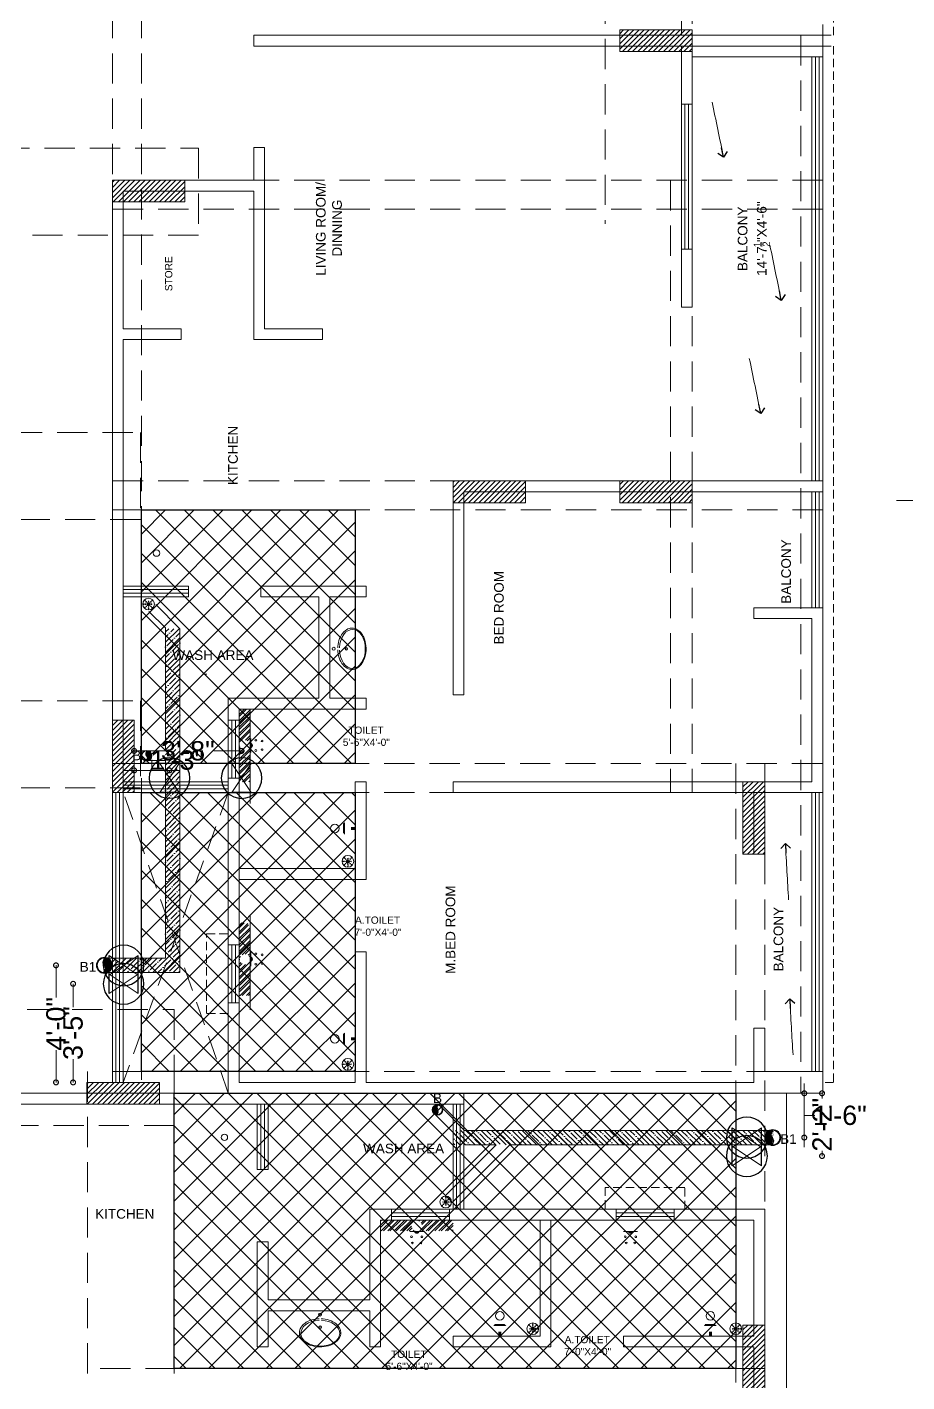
# Model space of a CAD drawing. Header units: inches. Extents: x 1807 to 67852, y 1160 to 20242.
# Drawn here: x 17493 to 17857, y 6362 to 6923 of the extents above; entities that cross this region are included whole.
import ezdxf

# ---------------------------------------------------------------- set-up
doc = ezdxf.new("R2010")
doc.units = ezdxf.units.IN
doc.header["$MEASUREMENT"] = 0
doc.header["$PDMODE"] = 35
doc.linetypes.add('DASHED', pattern=[0.75, 0.5, -0.25])
doc.layers.get('0').update_dxf_attribs({"lineweight": 20})
for name, color, linetype, lineweight in [('$TD_AUDIT_GENERATED_(67B1F)', 8, 'Continuous', 15), ('02WINDOW & DOTTED', 8, 'Continuous', 20), ('06DIM', 194, 'Continuous', 15), ('4 upvc pip hatch', 6, 'Continuous', 5), ('4. UPCV', 6, 'Continuous', 30), ('AP_TEXT', 7, 'Continuous', 13), ('Bathing', 3, 'Continuous', 30), ('COLD WATER', 4, 'Continuous', 30), ('column_01', 7, 'Continuous', 18), ('CUT OUT', 4, 'Continuous', 30), ('Dummy wall', 8, 'Continuous', 18), ('HATCH', 8, 'Continuous', 0), ('HOT LINE', 1, 'Continuous', 30), ('N.WALL', 7, 'Continuous', 25), ('PROJ.', 8, 'DASHED', 20), ('RAILING', 8, 'Continuous', 25), ('Railing 01', 8, 'Continuous', 18), ('SUNK', 216, 'Continuous', 30), ('SUNK HTACH', 165, 'Continuous', 15), ('wall', 7, 'Continuous', 20), ('WINDOW', 8, 'Continuous', 15)]:
    doc.layers.add(name, color=color, linetype=linetype, lineweight=lineweight)
doc.styles.add('Krupalu', font='arial.ttf', dxfattribs={"height": 8})
doc.styles.add('Krupalu 1', font='arial.ttf')
doc.dimstyles.new('Krupalu', dxfattribs={"dimtxt": 4, "dimasz": 4, "dimexe": 0, "dimexo": 0, "dimgap": 0.09, "dimtad": 0, "dimtoh": 1, "dimdec": 0, "dimzin": 3, "dimdsep": 46, "dimlunit": 4, "dimtxsty": 'Krupalu', "dimblk": 'DOTSMALL', "dimcen": 0, "dimse1": 1, "dimse2": 1, "dimclrd": 256, "dimclre": 256, "dimclrt": 7, "dimadec": 0, "dimazin": 0, "dimtfac": 1, "dimtdec": 0, "dimtofl": 0, "dimtmove": 1, "dimatfit": 0, "dimldrblk": 'OPEN90', "dimfxl": 1, "dimtolj": 1, "dimtzin": 0, "dimlwd": -1, "dimarcsym": 0})
pattern_1 = [(45, (-2883.8112, 0), (-1.0606601718, 1.0606601718), [])]
pattern_2 = [(45, (-73972.433, -5551.5015), (1.325825215, -1.325825215), []), (45, (-73972.433, -5550.6177), (1.325825215, -1.325825215), [])]
pattern_3 = [(45, (12547.977, -57380.249), (-5.9662135, 5.9662135), []), (135, (12547.977, -57380.249), (-5.9662135, -5.9662135), [])]

# ---------------------------------------------------------------- blocks, each defined once
blk = doc.blocks.new('dfhtutrut')
at = {"layer": 'HATCH'}
h = blk.add_hatch(dxfattribs=at)
h.set_pattern_fill('ANSI31', color=256, scale=12, style=0)
h.set_pattern_definition(pattern_1)
h.paths.add_polyline_path([(143178.93, -630693.73), (143148.93, -630693.73), (143148.93, -630684.73), (143178.93, -630684.73)])
h = blk.add_hatch(dxfattribs=at)
h.set_pattern_fill('ANSI31', color=256, scale=12, style=0)
h.set_pattern_definition(pattern_1)
h.paths.add_polyline_path([(142938.93, -630755.98), (142968.93, -630755.98), (142968.93, -630746.98), (142938.93, -630746.98)])
h = blk.add_hatch(dxfattribs=at)
h.set_pattern_fill('ANSI31', color=256, scale=12, style=0)
h.set_pattern_definition(pattern_1)
h.paths.add_polyline_path([(143079.92, -630880.48), (143109.92, -630880.48), (143109.92, -630871.48), (143079.92, -630871.48)])
h = blk.add_hatch(dxfattribs=at)
h.set_pattern_fill('ANSI31', color=256, scale=12, style=0)
h.set_pattern_definition(pattern_1)
h.paths.add_polyline_path([(143178.93, -630880.48), (143148.93, -630880.48), (143148.93, -630871.48), (143178.93, -630871.48)])
h = blk.add_hatch(dxfattribs=at)
h.set_pattern_fill('ANSI31', color=256, scale=12, style=0)
h.set_pattern_definition(pattern_1)
h.paths.add_polyline_path([(142947.93, -631000.48), (142947.93, -630970.48), (142938.93, -630970.48), (142938.93, -631000.48)])
h = blk.add_hatch(dxfattribs=at)
h.set_pattern_fill('ANSI31', color=256, scale=12, style=0)
h.set_pattern_definition(pattern_1)
h.paths.add_polyline_path([(143199.93, -630995.98), (143199.93, -631025.98), (143208.93, -631025.98), (143208.93, -630995.98)])
h = blk.add_hatch(dxfattribs=at)
h.set_pattern_fill('ANSI31', color=256, scale=12, style=0)
h.set_pattern_definition(pattern_1)
h.paths.add_polyline_path([(142928.43, -631129.48), (142958.43, -631129.48), (142958.43, -631120.48), (142928.43, -631120.48)])
h = blk.add_hatch(dxfattribs=at)
h.set_pattern_fill('ANSI31', color=256, scale=12, style=0)
h.set_pattern_definition(pattern_1)
h.paths.add_polyline_path([(143208.93, -631220.98), (143208.93, -631250.98), (143199.93, -631250.98), (143199.93, -631220.98)])
at = {"layer": 'column_01'}
for points in [[(143178.93, -630693.73), (143148.93, -630693.73), (143148.93, -630684.73), (143178.93, -630684.73)], [(142938.93, -630755.98), (142968.93, -630755.98), (142968.93, -630746.98), (142938.93, -630746.98)], [(143079.92, -630880.48), (143109.92, -630880.48), (143109.92, -630871.48), (143079.92, -630871.48)], [(143178.93, -630880.48), (143148.93, -630880.48), (143148.93, -630871.48), (143178.93, -630871.48)], [(142947.93, -631000.48), (142947.93, -630970.48), (142938.93, -630970.48), (142938.93, -631000.48)], [(143199.93, -630995.98), (143199.93, -631025.98), (143208.93, -631025.98), (143208.93, -630995.98)], [(142928.43, -631129.48), (142958.43, -631129.48), (142958.43, -631120.48), (142928.43, -631120.48)], [(143208.93, -631220.98), (143208.93, -631250.98), (143199.93, -631250.98), (143199.93, -631220.98)]]:
    blk.add_lwpolyline(points, close=True, dxfattribs=at)
blk = doc.blocks.new('_DotSmall')
at = {"color": 0, "linetype": 'ByBlock', "const_width": 0.5}
blk.add_lwpolyline([(-0.0625, 0, 1), (0.0625, 0, 1)], format="xyb", close=True, dxfattribs=at)
blk = doc.blocks.new('_Open90')
at = {"color": 0, "linetype": 'ByBlock', "lineweight": -2}
for p, q in [((0, 0), (-1, 0)), ((-0.5, 0.5), (0, 0)), ((0, 0), (-0.5, -0.5))]:
    blk.add_line(p, q, dxfattribs=at)
blk = doc.blocks.new('zw$137B')
at = {"layer": '$TD_AUDIT_GENERATED_(67B1F)', "linetype": 'DASHED', "lineweight": -2, "ltscale": 25}
for p, q in [((559.5, 85.5), (559.5, -1140)), ((568.5, 85.5), (568.5, -1140)), ((274.5, -522), (274.5, -1140)), ((286.5, -522), (286.5, -1140)), ((568.5, -762), (274.5, -762)), ((505.5, -762), (505.5, -1015.5)), ((514.5, -762), (514.5, -1015.5)), ((568.5, -774), (274.5, -774)), ((568.5, -886.5), (274.5, -886.5)), ((568.5, -898.5), (274.5, -898.5)), ((274.5, -1003.5), (568.5, -1003.5)), ((532.5, -1003.5), (532.5, -1434)), ((544.5, -1003.5), (544.5, -1434)), ((274.5, -1015.5), (568.5, -1015.5)), ((264.22, -1131), (264.22, -1414.5)), ((274.5, -1131), (568.5, -1131)), ((300.07, -1131), (300.07, -1414.5)), ((274.5, -1140), (568.5, -1140)), ((544.5, -1254), (264.22, -1254))]:
    blk.add_line(p, q, dxfattribs=at)
for points in [[(478.5, -628.5), (478.5, -780)], [(514.5, -628.5), (514.5, -780)], [(568.5, -1020.06), (568.5, -1003.5)]]:
    blk.add_lwpolyline(points, dxfattribs=at)
at = {"layer": '$TD_AUDIT_GENERATED_(67B1F)', "color": 1, "linetype": 'DASHED', "lineweight": -2, "ltscale": 25}
for points in [[(-316.03, -748.75), (310.16, -748.75), (310.16, -784.75), (-316.03, -784.75)], [(-292.03, -866.5), (286.16, -866.5), (286.16, -902.5), (-292.03, -902.5)], [(-292.03, -977.5), (286.16, -977.5), (286.16, -1013.5), (-292.03, -1013.5)], [(-304.56, -1105.37), (300.14, -1105.37), (300.14, -1153.37), (-304.56, -1153.37)]]:
    blk.add_lwpolyline(points, close=True, dxfattribs=at)
blk = doc.blocks.new('cutout')
at = {"layer": 'COLD WATER', "color": 2}
blk.add_circle((18212, 6888.2, 5.3), 19.6, dxfattribs=at)
at = {"layer": 'HATCH'}
for p, q in [((18221.4, 6902.1, 5.3), (18202.7, 6874.2, 5.3)), ((18202.7, 6902.1, 5.3), (18221.4, 6874.2, 5.3))]:
    blk.add_line(p, q, dxfattribs=at)
at = {"layer": 'HOT LINE', "ltscale": 10}
for p, q in [((18202.7, 6902.1, 5.3), (18221.4, 6902.1, 5.3)), ((18202.7, 6874.2, 5.3), (18221.4, 6874.2, 5.3))]:
    blk.add_line(p, q, dxfattribs=at)
blk = doc.blocks.new('GFH')
at = {"layer": 'COLD WATER'}
blk.add_circle((-276670.51, -106831.17), 6.3, dxfattribs=at)
at = {"layer": 'HATCH'}
for p, q in [((-276667.51, -106826.67), (-276673.51, -106835.67)), ((-276673.51, -106826.67), (-276667.51, -106835.67))]:
    blk.add_line(p, q, dxfattribs=at)
at = {"layer": 'HOT LINE', "ltscale": 10}
for p, q in [((-276673.51, -106826.67), (-276667.51, -106826.67)), ((-276673.51, -106835.67), (-276667.51, -106835.67))]:
    blk.add_line(p, q, dxfattribs=at)
blk = doc.blocks.new('*D60')
at = {"layer": '06DIM'}
for p, q in [((17544.27, 6619.24), (17544.09, 6619.24)), ((17544.09, 6619.24), (17544.09, 6615.02)), ((17536.78, 6615.02), (17532.78, 6615.02)), ((17551.4, 6615.02), (17536.78, 6615.02)), ((17551.4, 6615.02), (17555.4, 6615.02))]:
    blk.add_line(p, q, dxfattribs=at)
at = {"layer": 'Defpoints', "color": 0}
for p in [(17536.78, 6615.02), (17536.78, 6611.85), (17551.4, 6611.85)]:
    blk.add_point(p, dxfattribs=at)
at = {"layer": '06DIM', "xscale": 4, "yscale": 4, "zscale": 4}
blk.add_blockref('_DotSmall', (17536.78, 6615.02), dxfattribs=at)
at = {"layer": '06DIM', "xscale": 4, "yscale": 4, "zscale": 4, "rotation": 180}
blk.add_blockref('_DotSmall', (17551.4, 6615.02), dxfattribs=at)
at = {"layer": '06DIM', "color": 7, "insert": (17554.62, 6619.24), "char_height": 8, "attachment_point": 5, "style": 'Krupalu'}
blk.add_mtext('\\A1;1\'-3"', dxfattribs=at)
blk = doc.blocks.new('*D61')
at = {"layer": '06DIM'}
for p, q in [((17536.78, 6623.08), (17548.31, 6623.08)), ((17581.27, 6623.08), (17569.75, 6623.08))]:
    blk.add_line(p, q, dxfattribs=at)
at = {"layer": 'Defpoints', "color": 0}
for p in [(17536.78, 6623.08), (17536.78, 6611.85), (17581.27, 6611.85)]:
    blk.add_point(p, dxfattribs=at)
at = {"layer": '06DIM', "xscale": 4, "yscale": 4, "zscale": 4, "rotation": 180}
blk.add_blockref('_DotSmall', (17536.78, 6623.08), dxfattribs=at)
at = {"layer": '06DIM', "xscale": 4, "yscale": 4, "zscale": 4}
blk.add_blockref('_DotSmall', (17581.27, 6623.08), dxfattribs=at)
at = {"layer": '06DIM', "color": 7, "insert": (17559.03, 6623.08), "char_height": 8, "attachment_point": 5, "style": 'Krupalu'}
blk.add_mtext('\\A1;3\'-8"', dxfattribs=at)
blk = doc.blocks.new('*D62')
at = {"layer": '06DIM'}
for p, q in [((17511.55, 6526.66), (17511.55, 6516.98)), ((17511.55, 6485.85), (17511.55, 6495.54))]:
    blk.add_line(p, q, dxfattribs=at)
at = {"layer": 'Defpoints', "color": 0}
for p in [(17532.42, 6526.66), (17511.55, 6485.85), (17532.42, 6485.85)]:
    blk.add_point(p, dxfattribs=at)
at = {"layer": '06DIM', "xscale": 4, "yscale": 4, "zscale": 4}
for p, rotation in [((17511.55, 6526.66), 90), ((17511.55, 6485.85), 270)]:
    blk.add_blockref('_DotSmall', p, dxfattribs=dict(at, rotation=rotation))
at = {"layer": '06DIM', "color": 7, "insert": (17511.55, 6506.26), "char_height": 8, "attachment_point": 5, "rotation": 90, "style": 'Krupalu'}
blk.add_mtext('\\A1;3\'-5"', dxfattribs=at)
blk = doc.blocks.new('*D63')
at = {"layer": '06DIM'}
for p, q in [((17504.47, 6534.32), (17504.47, 6520.97)), ((17504.47, 6485.85), (17504.47, 6499.2))]:
    blk.add_line(p, q, dxfattribs=at)
at = {"layer": 'Defpoints', "color": 0}
for p in [(17532.42, 6534.32), (17504.47, 6485.85), (17532.42, 6485.85)]:
    blk.add_point(p, dxfattribs=at)
at = {"layer": '06DIM', "xscale": 4, "yscale": 4, "zscale": 4}
for p, rotation in [((17504.47, 6534.32), 90), ((17504.47, 6485.85), 270)]:
    blk.add_blockref('_DotSmall', p, dxfattribs=dict(at, rotation=rotation))
at = {"layer": '06DIM', "color": 7, "insert": (17504.47, 6510.08), "char_height": 8, "attachment_point": 5, "rotation": 90, "style": 'Krupalu'}
blk.add_mtext('\\A1;4\'-0"', dxfattribs=at)
blk = doc.blocks.new('*D64')
at = {"layer": '06DIM'}
for p, q in [((17814.15, 6481.35), (17814.15, 6485.35)), ((17814.15, 6463.01), (17814.15, 6481.35)), ((17818.37, 6472.18), (17814.15, 6472.18)), ((17818.55, 6472.18), (17818.37, 6472.18)), ((17814.15, 6463.01), (17814.15, 6459.01))]:
    blk.add_line(p, q, dxfattribs=at)
at = {"layer": 'Defpoints', "color": 0}
for p in [(17790.37, 6481.35), (17814.15, 6481.35), (17790.37, 6463.01)]:
    blk.add_point(p, dxfattribs=at)
at = {"layer": '06DIM', "xscale": 4, "yscale": 4, "zscale": 4}
for p, rotation in [((17814.15, 6481.35), 270), ((17814.15, 6463.01), 90)]:
    blk.add_blockref('_DotSmall', p, dxfattribs=dict(at, rotation=rotation))
at = {"layer": '06DIM', "color": 7, "insert": (17828.89, 6472.18), "char_height": 8, "attachment_point": 5, "style": 'Krupalu'}
blk.add_mtext('\\A1;1\'-6"', dxfattribs=at)
blk = doc.blocks.new('*D65')
at = {"layer": '06DIM'}
for p, q in [((17821.5, 6481.35), (17821.5, 6479.15)), ((17821.5, 6455.36), (17821.5, 6457.56))]:
    blk.add_line(p, q, dxfattribs=at)
at = {"layer": 'Defpoints', "color": 0}
for p in [(17790.37, 6481.35), (17821.5, 6481.35), (17790.37, 6455.36)]:
    blk.add_point(p, dxfattribs=at)
at = {"layer": '06DIM', "xscale": 4, "yscale": 4, "zscale": 4}
for p, rotation in [((17821.5, 6481.35), 90), ((17821.5, 6455.36), 270)]:
    blk.add_blockref('_DotSmall', p, dxfattribs=dict(at, rotation=rotation))
at = {"layer": '06DIM', "color": 7, "insert": (17821.5, 6468.35), "char_height": 8, "attachment_point": 5, "rotation": 90, "style": 'Krupalu'}
blk.add_mtext('\\A1;2\'-2"', dxfattribs=at)

msp = doc.modelspace()

# ---------------------------------------------------------------- hatches: boundary and pattern name
at = {"layer": '4 upvc pip hatch', "lineweight": 5}
h = msp.add_hatch(dxfattribs=at)
h.set_pattern_fill('ANSI35', color=8, scale=12, angle=180, style=0)
h.set_pattern_definition([(45, (-7059.6064, -1772.584), (-2.12132034, 2.12132034), []), (45, (-7057.485, -1772.584), (-2.12132034, 2.12132034), [3.75, -0.75, 0, -0.75])])
h.paths.add_polyline_path([(17555.77, 6673.69), (17549.77, 6673.69), (17549.77, 6537.32), (17527.78, 6537.32), (17527.78, 6531.32), (17555.77, 6531.32)])
at = {"layer": '4 upvc pip hatch', "lineweight": 5, "ltscale": 10}
h = msp.add_hatch(dxfattribs=at)
h.set_pattern_fill('ANSI31', color=8, scale=2, angle=180, style=0)
h.set_pattern_definition([(315, (-25496.3152, 100438.38856), (-0.1767766953, -0.1767766953), [])])
edge = h.paths.add_edge_path()
edge.add_spline(control_points=[(17542.12, 6623.08), (17541.85, 6622.7), (17541.16, 6621.78), (17542.68, 6620.4), (17542.02, 6619.47), (17541.75, 6619.09)], knot_values=[0, 0, 0, 0, 1.259254, 3.09623, 4.348223, 4.348223, 4.348223, 4.348223], degree=3, periodic=0)
edge.add_arc((17541.98, 6621.08), 2, 263.262, 360)
edge.add_arc((17541.98, 6621.08), 2, 0, 85.9366)
h = msp.add_hatch(dxfattribs=at)
h.set_pattern_fill('ANSI31', color=8, scale=3, angle=180, style=0)
h.set_pattern_definition([(315, (-46686.0174, 147260.27787), (-0.2651650429, -0.2651650429), [])])
edge = h.paths.add_edge_path()
edge.add_spline(control_points=[(17524.69, 6537.31), (17524.28, 6536.74), (17523.25, 6535.36), (17525.52, 6533.3), (17524.53, 6531.9), (17524.13, 6531.34)], knot_values=[0, 0, 0, 0, 1.259254, 3.09623, 4.348223, 4.348223, 4.348223, 4.348223], degree=3, periodic=0)
edge.add_arc((17524.48, 6534.32), 3, 263.262, 360)
edge.add_arc((17524.48, 6534.32), 3, 360, 445.9366)
h = msp.add_hatch(dxfattribs=at)
h.set_pattern_fill('ANSI31', color=8, scale=2, angle=180, style=0)
h.set_pattern_definition([(225, (60118.7434, 100291.79076), (0.1767766953, -0.1767766953), [])])
edge = h.paths.add_edge_path()
edge.add_spline(control_points=[(17662.49, 6476.48), (17662.21, 6476.1), (17661.53, 6475.18), (17663.04, 6473.81), (17662.38, 6472.87), (17662.11, 6472.5)], knot_values=[0, 0, 0, 0, 1.259254, 3.09623, 4.348223, 4.348223, 4.348223, 4.348223], degree=3, periodic=0)
edge.add_arc((17662.35, 6474.48), 2, 83.262, 180)
edge.add_arc((17662.35, 6474.48), 2, 180, 265.9366)
at = {"layer": '4 upvc pip hatch', "lineweight": 5}
h = msp.add_hatch(dxfattribs=at)
h.set_pattern_fill('ANSI35', color=8, scale=12, angle=180, style=0)
h.set_pattern_definition([(135, (41561.671, -1772.584), (2.12132034, 2.12132034), []), (135, (41559.5496, -1772.584), (2.12132034, 2.12132034), [3.75, -0.75, 0, -0.75])])
h.paths.add_polyline_path([(17797.78, 6460.01), (17668.78, 6460.01), (17668.78, 6466.01), (17797.78, 6466.01)])
at = {"layer": '4 upvc pip hatch', "lineweight": 5, "ltscale": 10}
h = msp.add_hatch(dxfattribs=at)
h.set_pattern_fill('ANSI31', color=8, scale=3, angle=180, style=0)
h.set_pattern_definition([(225, (81485.67965, 147188.9722), (0.2651650429, -0.2651650429), [])])
edge = h.paths.add_edge_path()
edge.add_spline(control_points=[(17801.3, 6466), (17800.88, 6465.44), (17799.85, 6464.05), (17802.12, 6461.99), (17801.13, 6460.6), (17800.73, 6460.03)], knot_values=[0, 0, 0, 0, 1.259254, 3.09623, 4.348223, 4.348223, 4.348223, 4.348223], degree=3, periodic=0)
edge.add_arc((17801.08, 6463.01), 3, 83.262, 180)
edge.add_arc((17801.08, 6463.01), 3, 180, 265.9366)
at = {"layer": 'Bathing', "lineweight": 5}
for points in [[(17584.78, 6628.33), (17585.28, 6628.33), (17585.28, 6622.37), (17584.78, 6622.37)], [(17584.78, 6628.33), (17584.78, 6622.37), (17585.28, 6622.37), (17585.28, 6624.29, 0.636861), (17585.28, 6626.42), (17585.28, 6628.33)], [(17584.78, 6539.83), (17585.28, 6539.83), (17585.28, 6533.87), (17584.78, 6533.87)], [(17584.78, 6539.83), (17584.78, 6533.87), (17585.28, 6533.87), (17585.28, 6535.79, 0.636861), (17585.28, 6537.92), (17585.28, 6539.83)], [(17650.8, 6424.35), (17650.8, 6423.86), (17656.76, 6423.86), (17656.76, 6424.35)], [(17650.8, 6424.35), (17656.76, 6424.35), (17656.76, 6423.86), (17654.85, 6423.86, -0.636861), (17652.72, 6423.86), (17650.8, 6423.86)], [(17739.3, 6424.35), (17739.3, 6423.86), (17745.26, 6423.86), (17745.26, 6424.35)], [(17739.3, 6424.35), (17745.26, 6424.35), (17745.26, 6423.86), (17743.35, 6423.86, -0.636861), (17741.22, 6423.86), (17739.3, 6423.86)]]:
    msp.add_hatch(color=8, dxfattribs=at).paths.add_polyline_path(points)
h = msp.add_hatch(color=8, dxfattribs=at)
h.paths.add_polyline_path([(17626.49, 6590.34), (17626.49, 6591.58), (17628.28, 6591.58), (17628.28, 6590.34)])
h.paths.add_polyline_path([(17623.29, 6593.08), (17624.11, 6593.65), (17624.11, 6588.27), (17623.29, 6589.07)])
h = msp.add_hatch(color=8, dxfattribs=at)
h.paths.add_polyline_path([(17626.49, 6503.24), (17626.49, 6504.47), (17628.28, 6504.47), (17628.28, 6503.24)])
h.paths.add_polyline_path([(17623.29, 6505.98), (17624.11, 6506.54), (17624.11, 6501.16), (17623.29, 6501.97)])
h = msp.add_hatch(color=8, dxfattribs=at)
h.paths.add_polyline_path([(17688.79, 6382.65), (17687.56, 6382.65), (17687.56, 6380.85), (17688.79, 6380.85)])
h.paths.add_polyline_path([(17686.05, 6385.84), (17685.48, 6385.02), (17690.86, 6385.02), (17690.06, 6385.84)])
h = msp.add_hatch(color=8, dxfattribs=at)
h.paths.add_polyline_path([(17775.9, 6382.65), (17774.67, 6382.65), (17774.67, 6380.85), (17775.9, 6380.85)])
h.paths.add_polyline_path([(17773.16, 6385.84), (17772.59, 6385.02), (17777.97, 6385.02), (17777.17, 6385.84)])
at = {"layer": 'Dummy wall', "lineweight": 5, "ltscale": 10}
h = msp.add_hatch(dxfattribs=at)
h.set_pattern_fill('ANSI32', color=8, scale=5, angle=90, style=0)
h.set_pattern_definition(pattern_2)
h.paths.add_polyline_path([(17580.28, 6610.35), (17584.78, 6610.35), (17584.78, 6620.91), (17584.78, 6622.37), (17584.78, 6625.35, -2.414214), (17582.64, 6627.49, -0.408178), (17584.78, 6625.4), (17584.78, 6628.33), (17584.78, 6629.88), (17584.78, 6640.35), (17580.28, 6640.35), (17580.28, 6616.35)])
h = msp.add_hatch(dxfattribs=at)
h.set_pattern_fill('ANSI32', color=8, scale=5, angle=90, style=0)
h.set_pattern_definition(pattern_2)
h.paths.add_polyline_path([(17584.78, 6539.83), (17584.78, 6541.38), (17584.78, 6550.01), (17583.65, 6551.85), (17580.28, 6551.85), (17580.28, 6542.85), (17580.28, 6521.85), (17580.64, 6521.85), (17580.64, 6536.09, -0.091616), (17580.5, 6536.85, -1), (17584.78, 6536.85)])
h = msp.add_hatch(dxfattribs=at)
h.set_pattern_fill('ANSI32', color=8, scale=5, angle=90, style=0)
h.set_pattern_definition(pattern_2)
h.paths.add_polyline_path([(17584.64, 6521.85), (17584.64, 6536.09, -0.688072), (17580.64, 6536.09), (17580.64, 6521.85)])
h = msp.add_hatch(dxfattribs=at)
h.set_pattern_fill('ANSI32', color=8, scale=5, angle=180, style=0)
h.set_pattern_definition([(225, (29830.6367, 97981.5668), (1.325825215, -1.325825215), []), (225, (29829.7528, 97981.5668), (1.325825215, -1.325825215), [])])
h.paths.add_polyline_path([(17668.78, 6428.85), (17668.78, 6424.35), (17658.23, 6424.35), (17656.76, 6424.35), (17653.78, 6424.35, 2.414214), (17651.64, 6426.49, 0.408178), (17653.74, 6424.35), (17650.8, 6424.35), (17649.25, 6424.35), (17638.78, 6424.35), (17638.78, 6428.85), (17662.78, 6428.85)])
at = {"layer": 'SUNK HTACH', "ltscale": 10}
h = msp.add_hatch(dxfattribs=at)
h.set_pattern_fill('ANSI37', color=8, scale=67.5, style=0)
h.set_pattern_definition(pattern_3)
h.paths.add_polyline_path([(17539.78, 6722.85), (17628.28, 6722.85), (17628.28, 6617.85), (17539.78, 6617.85)])
h = msp.add_hatch(dxfattribs=at)
h.set_pattern_fill('ANSI37', color=8, scale=67.5, style=0)
h.set_pattern_definition(pattern_3)
h.paths.add_polyline_path([(17628.28, 6490.35), (17539.78, 6490.35), (17539.78, 6605.85), (17628.28, 6605.85)])
h = msp.add_hatch(dxfattribs=at)
h.set_pattern_fill('ANSI37', color=8, scale=67.5, angle=360, style=0)
h.set_pattern_definition([(135, (21954.087, -57380.249), (5.9662135, 5.9662135), []), (45, (21954.087, -57380.249), (5.9662135, -5.9662135), [])])
h.paths.add_polyline_path([(17553.38, 6481.35), (17785.86, 6481.35), (17785.78, 6367.35), (17553.31, 6367.35)])

# ---------------------------------------------------------------- linework, layer by layer
msp.add_line((17927.91, 6726.78, 5.25), (17852.28, 6726.78, 5.25))
at = {"layer": '02WINDOW & DOTTED', "color": 8, "linetype": 'DASHED', "lineweight": 5, "ltscale": 20}
for p, q in [((17575.78, 6481.35), (17532.28, 6605.85)), ((17575.78, 6605.85), (17532.28, 6485.85))]:
    msp.add_line(p, q, dxfattribs=at)
at = {"layer": '4. UPCV', "color": 8, "lineweight": 5, "ltscale": 10}
for p, q in [((17549.77, 6674.04), (17542.95, 6680.85)), ((17555.77, 6673.69), (17545.78, 6683.68)), ((17549.77, 6674.04), (17549.77, 6623.08)), ((17555.77, 6673.69), (17555.77, 6531.32)), ((17541.98, 6623.08), (17549.77, 6623.08)), ((17541.98, 6619.08), (17549.77, 6619.08)), ((17549.77, 6619.08), (17549.77, 6537.32)), ((17524.48, 6537.32), (17549.77, 6537.32)), ((17524.48, 6531.32), (17555.77, 6531.32)), ((17673.94, 6460.01), (17660.87, 6473.08)), ((17673.59, 6466.01), (17663.7, 6475.91)), ((17801.08, 6466.01), (17673.59, 6466.01)), ((17686.61, 6460.01), (17665.95, 6439.35)), ((17692.27, 6460.01), (17668.78, 6436.53)), ((17686.61, 6460.01), (17673.94, 6460.01)), ((17801.08, 6460.01), (17692.27, 6460.01))]:
    msp.add_line(p, q, dxfattribs=at)
for centre, radius in [((17541.98, 6621.08), 2.2), ((17541.98, 6621.08), 2), ((17524.48, 6534.32), 3.3), ((17524.48, 6534.32), 3), ((17662.35, 6474.48), 2.2), ((17662.35, 6474.48), 2), ((17801.08, 6463.01), 3.3), ((17801.08, 6463.01), 3)]:
    msp.add_circle(centre, radius, dxfattribs=at)
for points, knots in [([(17542.12, 6623.08), (17541.85, 6622.7), (17541.16, 6621.78), (17542.68, 6620.4), (17542.02, 6619.47), (17541.75, 6619.09)], [0, 0, 0, 0, 1.259254, 3.096229, 4.348222, 4.348222, 4.348222, 4.348222]), ([(17524.69, 6537.31), (17524.28, 6536.74), (17523.25, 6535.36), (17525.52, 6533.3), (17524.53, 6531.9), (17524.13, 6531.34)], [0, 0, 0, 0, 1.888881, 4.644345, 6.522333, 6.522333, 6.522333, 6.522333]), ([(17662.49, 6476.48), (17662.21, 6476.1), (17661.53, 6475.18), (17663.04, 6473.81), (17662.38, 6472.87), (17662.11, 6472.5)], [0, 0, 0, 0, 1.259254, 3.096229, 4.348222, 4.348222, 4.348222, 4.348222]), ([(17801.3, 6466), (17800.88, 6465.44), (17799.85, 6464.05), (17802.12, 6461.99), (17801.13, 6460.6), (17800.73, 6460.03)], [0, 0, 0, 0, 1.888881, 4.644345, 6.522333, 6.522333, 6.522333, 6.522333])]:
    msp.add_open_spline(points, degree=3, knots=knots, dxfattribs=at)
at = {"layer": 'AP_TEXT'}
for p, q in [((17796.53, 6831.9), (17796.53, 6833.75)), ((17565.03, 6654.84), (17566.87, 6654.84))]:
    msp.add_line(p, q, dxfattribs=at)
at = {"layer": 'Bathing', "color": 8, "lineweight": 5, "extrusion": (2.76424e-10, 0.000530124, 1)}
msp.add_circle((17546.05, 6704.96, 4.01), 1.32, dxfattribs=at)
at = {"layer": 'Bathing', "color": 8, "lineweight": 5}
for centre, radius in [((17542.78, 6683.85), 2.42), ((17540.84, 6683.85), 0.129), ((17540.84, 6683.85), 0.129), ((17541.34, 6685.3), 0.129), ((17541.34, 6682.41), 0.129), ((17541.55, 6683.85), 0.129), ((17541.55, 6683.85), 0.129), ((17541.83, 6684.81), 0.129), ((17541.83, 6682.9), 0.129), ((17542.28, 6683.85), 0.129), ((17542.28, 6683.85), 0.129), ((17542.35, 6684.29), 0.129), ((17542.35, 6683.42), 0.129), ((17542.78, 6685), 0.129), ((17542.78, 6684.36), 0.129), ((17542.78, 6683.85), 0.129), ((17542.78, 6683.35), 0.129), ((17542.78, 6682.7), 0.129), ((17542.78, 6681.98), 0.129), ((17543.22, 6684.29), 0.129), ((17543.22, 6683.42), 0.129), ((17543.29, 6683.85), 0.129), ((17543.29, 6683.85), 0.129), ((17543.74, 6684.81), 0.129), ((17543.74, 6682.9), 0.129), ((17544.01, 6683.85), 0.129), ((17544.01, 6683.85), 0.129), ((17544.23, 6685.3), 0.129), ((17544.23, 6682.41), 0.129), ((17619.4, 6665.37), 0.616), ((17624.62, 6665.31), 0.548), ((17624.62, 6665.31), 0.403), ((17587.18, 6627.55, -2), 0.361), ((17587.18, 6627.55, -2), 0.361), ((17589.74, 6627.18, -2), 0.361), ((17589.74, 6627.18, -2), 0.361), ((17589.74, 6623.61, -2), 0.361), ((17589.74, 6623.61, -2), 0.361), ((17587.18, 6623.25, -2), 0.361), ((17587.18, 6623.25, -2), 0.361), ((17625.28, 6577.35), 2.42), ((17623.84, 6578.8), 0.129), ((17626.73, 6578.8), 0.129), ((17623.34, 6577.35), 0.129), ((17623.34, 6577.35), 0.129), ((17623.84, 6575.91), 0.129), ((17624.05, 6577.35), 0.129), ((17624.05, 6577.35), 0.129), ((17624.33, 6578.31), 0.129), ((17624.33, 6576.4), 0.129), ((17624.78, 6577.35), 0.129), ((17624.78, 6577.35), 0.129), ((17624.85, 6577.79), 0.129), ((17624.85, 6576.92), 0.129), ((17625.28, 6578.5), 0.129), ((17625.28, 6577.86), 0.129), ((17625.28, 6577.35), 0.129), ((17625.28, 6576.85), 0.129), ((17625.28, 6576.2), 0.129), ((17625.28, 6575.48), 0.129), ((17625.72, 6577.79), 0.129), ((17625.72, 6576.92), 0.129), ((17625.79, 6577.35), 0.129), ((17625.79, 6577.35), 0.129), ((17626.24, 6578.31), 0.129), ((17626.24, 6576.4), 0.129), ((17626.51, 6577.35), 0.129), ((17626.51, 6577.35), 0.129), ((17626.73, 6575.91), 0.129), ((17587.18, 6539.05, 2), 0.361), ((17587.18, 6539.05, 2), 0.361), ((17587.18, 6534.75, 2), 0.361), ((17587.18, 6534.75, 2), 0.361), ((17589.74, 6538.68, 2), 0.361), ((17589.74, 6538.68, 2), 0.361), ((17589.74, 6535.11, 2), 0.361), ((17589.74, 6535.11, 2), 0.361), ((17625.28, 6493.35), 2.42), ((17623.84, 6494.8), 0.129), ((17626.73, 6494.8), 0.129), ((17623.34, 6493.35), 0.129), ((17623.34, 6493.35), 0.129), ((17623.84, 6491.91), 0.129), ((17624.05, 6493.35), 0.129), ((17624.05, 6493.35), 0.129), ((17624.33, 6494.31), 0.129), ((17624.33, 6492.4), 0.129), ((17624.78, 6493.35), 0.129), ((17624.78, 6493.35), 0.129), ((17624.85, 6493.79), 0.129), ((17624.85, 6492.92), 0.129), ((17625.28, 6494.5), 0.129), ((17625.28, 6493.86), 0.129), ((17625.28, 6493.35), 0.129), ((17625.28, 6492.85), 0.129), ((17625.28, 6492.2), 0.129), ((17625.28, 6491.48), 0.129), ((17625.72, 6493.79), 0.129), ((17625.72, 6492.92), 0.129), ((17625.79, 6493.35), 0.129), ((17625.79, 6493.35), 0.129), ((17626.24, 6494.31), 0.129), ((17626.24, 6492.4), 0.129), ((17626.51, 6493.35), 0.129), ((17626.51, 6493.35), 0.129), ((17626.73, 6491.91), 0.129), ((17665.78, 6436.35), 2.42), ((17664.34, 6437.8), 0.129), ((17664.34, 6434.91), 0.129), ((17664.63, 6436.35), 0.129), ((17664.83, 6437.31), 0.129), ((17664.83, 6435.4), 0.129), ((17665.28, 6436.35), 0.129), ((17665.35, 6436.79), 0.129), ((17665.35, 6435.92), 0.129), ((17665.78, 6438.29), 0.129), ((17665.78, 6438.29), 0.129), ((17665.78, 6437.58), 0.129), ((17665.78, 6437.58), 0.129), ((17665.78, 6436.86), 0.129), ((17665.78, 6436.86), 0.129), ((17665.78, 6436.35), 0.129), ((17665.78, 6435.85), 0.129), ((17665.78, 6435.85), 0.129), ((17665.78, 6435.12), 0.129), ((17665.78, 6435.12), 0.129), ((17666.22, 6436.79), 0.129), ((17666.22, 6435.92), 0.129), ((17666.29, 6436.35), 0.129), ((17666.74, 6437.31), 0.129), ((17666.74, 6435.4), 0.129), ((17666.93, 6436.35), 0.129), ((17667.23, 6437.8), 0.129), ((17667.23, 6434.91), 0.129), ((17667.65, 6436.35), 0.129), ((17651.59, 6421.95, -2), 0.361), ((17651.59, 6421.95, -2), 0.361), ((17655.89, 6421.95, -2), 0.361), ((17655.89, 6421.95, -2), 0.361), ((17740.09, 6421.95, 2), 0.361), ((17740.09, 6421.95, 2), 0.361), ((17744.39, 6421.95, 2), 0.361), ((17744.39, 6421.95, 2), 0.361), ((17651.95, 6419.39, -2), 0.361), ((17651.95, 6419.39, -2), 0.361), ((17655.53, 6419.39, -2), 0.361), ((17655.53, 6419.39, -2), 0.361), ((17740.45, 6419.39, 2), 0.361), ((17740.45, 6419.39, 2), 0.361), ((17744.03, 6419.39, 2), 0.361), ((17744.03, 6419.39, 2), 0.361), ((17613.76, 6389.74), 0.616), ((17613.82, 6384.52), 0.548), ((17613.82, 6384.52), 0.403), ((17701.78, 6383.85), 2.42), ((17700.34, 6385.3), 0.129), ((17700.63, 6383.85), 0.129), ((17700.83, 6384.81), 0.129), ((17700.83, 6382.9), 0.129), ((17701.28, 6383.85), 0.129), ((17701.35, 6384.29), 0.129), ((17701.35, 6383.42), 0.129), ((17701.78, 6385.79), 0.129), ((17701.78, 6385.79), 0.129), ((17701.78, 6385.08), 0.129), ((17701.78, 6385.08), 0.129), ((17701.78, 6384.36), 0.129), ((17701.78, 6384.36), 0.129), ((17701.78, 6383.85), 0.129), ((17701.78, 6383.35), 0.129), ((17701.78, 6383.35), 0.129), ((17701.78, 6382.62), 0.129), ((17701.78, 6382.62), 0.129), ((17702.22, 6384.29), 0.129), ((17702.22, 6383.42), 0.129), ((17702.29, 6383.85), 0.129), ((17702.74, 6384.81), 0.129), ((17702.74, 6382.9), 0.129), ((17702.93, 6383.85), 0.129), ((17703.23, 6385.3), 0.129), ((17703.65, 6383.85), 0.129), ((17785.78, 6383.85), 2.42), ((17784.33, 6385.3), 0.129), ((17784.63, 6383.85), 0.129), ((17784.82, 6384.81), 0.129), ((17784.82, 6382.9), 0.129), ((17785.28, 6383.85), 0.129), ((17785.35, 6384.29), 0.129), ((17785.35, 6383.42), 0.129), ((17785.78, 6385.79), 0.129), ((17785.78, 6385.79), 0.129), ((17785.78, 6385.08), 0.129), ((17785.78, 6385.08), 0.129), ((17785.78, 6384.36), 0.129), ((17785.78, 6384.36), 0.129), ((17785.78, 6383.85), 0.129), ((17785.78, 6383.35), 0.129), ((17785.78, 6383.35), 0.129), ((17785.78, 6382.62), 0.129), ((17785.78, 6382.62), 0.129), ((17786.21, 6384.29), 0.129), ((17786.21, 6383.42), 0.129), ((17786.29, 6383.85), 0.129), ((17786.74, 6384.81), 0.129), ((17786.74, 6382.9), 0.129), ((17786.93, 6383.85), 0.129), ((17787.23, 6385.3), 0.129), ((17787.65, 6383.85), 0.129), ((17700.34, 6382.41), 0.129), ((17703.23, 6382.41), 0.129), ((17784.33, 6382.41), 0.129), ((17787.23, 6382.41), 0.129)]:
    msp.add_circle(centre, radius, dxfattribs=at)
at = {"layer": 'Bathing', "color": 8, "lineweight": 5, "ltscale": 3}
for centre in [(17619.87, 6590.96), (17619.87, 6503.85), (17688.17, 6389.26), (17775.28, 6389.26)]:
    msp.add_circle(centre, 1.78, dxfattribs=at)
at = {"layer": 'Bathing', "color": 8, "lineweight": 5, "extrusion": (-0.000530124, -2.76424e-10, 1)}
msp.add_circle((17574.18, 6463.09, -8.87), 1.32, dxfattribs=at)
at = {"layer": 'Bathing', "color": 8, "lineweight": 5, "extrusion": (0, 0, -1)}
msp.add_ellipse((17627.13, 6665.31), major_axis=(0, -8.06), ratio=0.663758, start_param=1.630196, end_param=7.796446, dxfattribs=at)
at = {"layer": 'Bathing', "color": 8, "lineweight": 5}
msp.add_ellipse((17613.82, 6382), major_axis=(8.06, 0), ratio=0.663758, start_param=1.630196, end_param=7.796446, dxfattribs=at)
for points, knots in [([(17621.1, 6665.7), (17621.12, 6666.74), (17621.28, 6667.78), (17621.9, 6669.88), (17622.4, 6670.91), (17623.66, 6672.57), (17624.43, 6673.21), (17625.88, 6673.82), (17626.52, 6673.94), (17627.78, 6673.88), (17628.41, 6673.69), (17629.57, 6673.06), (17630.11, 6672.61), (17631.06, 6671.5), (17631.47, 6670.85), (17632.29, 6669.06), (17632.6, 6667.84), (17632.85, 6665.31), (17632.78, 6664.02), (17632.26, 6661.58), (17631.81, 6660.45), (17630.61, 6658.57), (17629.86, 6657.82), (17628.36, 6657), (17627.65, 6656.81), (17626.94, 6656.81)], [1.610972, 1.610972, 1.610972, 1.610972, 1.985827, 1.985827, 2.425311, 2.425311, 2.864794, 2.864794, 3.176532, 3.176532, 3.48827, 3.48827, 3.800008, 3.800008, 4.111746, 4.111746, 4.567037, 4.567037, 5.022328, 5.022328, 5.477619, 5.477619, 5.93291, 5.93291, 6.283185, 6.283185, 6.283185, 6.283185]), ([(17626.94, 6656.81), (17626.47, 6656.81), (17626.01, 6656.89), (17624.7, 6657.34), (17623.91, 6657.92), (17622.58, 6659.5), (17622.05, 6660.49), (17621.33, 6662.65), (17621.13, 6663.8), (17621.1, 6664.96)], [0, 0, 0, 0, 0.227893, 0.227893, 0.667377, 0.667377, 1.10686, 1.10686, 1.523521, 1.523521, 1.523521, 1.523521]), ([(17613.44, 6388.04), (17612.39, 6388.01), (17611.35, 6387.85), (17609.26, 6387.24), (17608.23, 6386.74), (17606.56, 6385.47), (17605.93, 6384.7), (17605.31, 6383.26), (17605.19, 6382.62), (17605.26, 6381.35), (17605.44, 6380.73), (17606.08, 6379.56), (17606.53, 6379.02), (17607.63, 6378.07), (17608.29, 6377.66), (17610.08, 6376.85), (17611.3, 6376.53), (17613.82, 6376.29), (17615.12, 6376.36), (17617.55, 6376.88), (17618.68, 6377.32), (17620.56, 6378.52), (17621.31, 6379.27), (17622.14, 6380.78), (17622.33, 6381.49), (17622.33, 6382.2)], [1.610972, 1.610972, 1.610972, 1.610972, 1.985827, 1.985827, 2.425311, 2.425311, 2.864794, 2.864794, 3.176532, 3.176532, 3.48827, 3.48827, 3.800008, 3.800008, 4.111746, 4.111746, 4.567037, 4.567037, 5.022328, 5.022328, 5.477619, 5.477619, 5.93291, 5.93291, 6.283185, 6.283185, 6.283185, 6.283185]), ([(17622.33, 6382.2), (17622.33, 6382.66), (17622.25, 6383.12), (17621.79, 6384.43), (17621.21, 6385.23), (17619.64, 6386.55), (17618.64, 6387.09), (17616.49, 6387.8), (17615.33, 6388), (17614.17, 6388.04)], [0, 0, 0, 0, 0.227893, 0.227893, 0.667377, 0.667377, 1.10686, 1.10686, 1.523521, 1.523521, 1.523521, 1.523521])]:
    msp.add_open_spline(points, degree=3, knots=knots, dxfattribs=at)
at = {"layer": 'PROJ.', "color": 8, "lineweight": 5, "ltscale": 7}
for points in [[(17821.78, 6919.35), (17826.28, 6919.35), (17826.28, 7348.35), (17821.78, 7348.35)], [(17821.78, 6914.85), (17826.28, 6914.85), (17826.28, 6485.85), (17821.78, 6485.85)], [(17575.78, 6514.35), (17566.78, 6514.35), (17566.78, 6547.35), (17575.78, 6547.35)], [(17764.78, 6433.35), (17764.78, 6442.35), (17731.78, 6442.35), (17731.78, 6433.35)]]:
    msp.add_lwpolyline(points, dxfattribs=at)
at = {"layer": 'RAILING', "color": 8, "lineweight": 5}
for p, q in [((17817.28, 6734.85), (17817.28, 6910.35)), ((17821.78, 6734.85), (17821.78, 6910.35)), ((17817.28, 6682.35), (17817.28, 6730.35)), ((17821.78, 6682.35), (17821.78, 6730.35)), ((17532.28, 6610.35), (17575.78, 6610.35)), ((17527.78, 6605.85), (17527.78, 6485.85)), ((17529.28, 6605.85), (17529.28, 6485.85)), ((17530.78, 6605.85), (17530.78, 6485.85)), ((17532.28, 6605.85), (17575.78, 6605.85)), ((17532.28, 6605.85), (17532.28, 6485.85)), ((17817.28, 6490.35), (17817.28, 6605.85)), ((17821.78, 6490.35), (17821.78, 6605.85)), ((17806.78, 6481.35), (17806.78, 6149.35)), ((17668.78, 6476.85), (17668.78, 6433.35)), ((17673.28, 6476.85), (17673.28, 6433.35))]:
    msp.add_line(p, q, dxfattribs=at)
at = {"layer": 'Railing 01', "color": 8, "lineweight": 5}
for p, q in [((17818.78, 6734.85), (17818.78, 6910.35)), ((17820.28, 6734.85), (17820.28, 6910.35)), ((17818.78, 6682.35), (17818.78, 6730.35)), ((17820.28, 6682.35), (17820.28, 6730.35)), ((17532.28, 6608.85), (17575.78, 6608.85)), ((17532.28, 6607.35), (17575.78, 6607.35)), ((17818.78, 6490.35), (17818.78, 6605.85)), ((17820.28, 6490.35), (17820.28, 6605.85)), ((17670.28, 6476.85), (17670.28, 6433.35)), ((17671.78, 6476.85), (17671.78, 6433.35))]:
    msp.add_line(p, q, dxfattribs=at)
at = {"layer": 'SUNK'}
for points in [[(17539.78, 6722.85), (17628.28, 6722.85), (17628.28, 6617.85), (17539.78, 6617.85)], [(17628.28, 6490.35), (17539.78, 6490.35), (17539.78, 6605.85), (17628.28, 6605.85)]]:
    msp.add_lwpolyline(points, close=True, dxfattribs=at)
at = {"layer": 'SUNK', "elevation": 2}
msp.add_lwpolyline([(17553.38, 6481.35), (17785.86, 6481.35), (17785.78, 6367.35), (17553.31, 6367.35)], close=True, dxfattribs=at)
at = {"layer": 'wall'}
for p, q in [((17763.28, 6943.35), (17763.28, 6919.35)), ((17737.78, 6921.6), (17767.78, 6921.6)), ((17737.78, 6912.6), (17737.78, 6921.6)), ((17767.78, 6921.6), (17767.78, 6912.6)), ((17821.78, 6923.85), (17821.78, 6914.85)), ((17586.28, 6919.35), (17586.28, 6914.85)), ((17763.28, 6919.35), (17586.28, 6919.35)), ((17821.78, 6919.35), (17586.28, 6919.35)), ((17586.28, 6914.85), (17586.28, 6919.35)), ((17821.78, 6910.35), (17821.78, 6919.35)), ((17821.78, 6914.85), (17586.28, 6914.85)), ((17763.28, 6914.85), (17586.28, 6914.85)), ((17767.78, 6912.6), (17737.78, 6912.6)), ((17763.28, 6890.85), (17763.28, 6914.85)), ((17821.78, 6910.35), (17767.78, 6910.35)), ((17767.78, 6890.85), (17767.78, 6910.35)), ((17763.28, 6890.85), (17767.78, 6890.85)), ((17590.78, 6872.85), (17586.28, 6872.85)), ((17586.28, 6859.35), (17586.28, 6872.85)), ((17590.78, 6797.85), (17590.78, 6872.85)), ((17586.28, 6859.35), (17527.78, 6859.35)), ((17527.78, 6605.85), (17527.78, 6859.35)), ((17586.28, 6854.85), (17532.28, 6854.85)), ((17532.28, 6797.85), (17532.28, 6854.85)), ((17586.28, 6793.35), (17586.28, 6854.85)), ((17763.28, 6806.85), (17763.28, 6830.85)), ((17763.28, 6830.85), (17767.78, 6830.85)), ((17767.78, 6806.85), (17767.78, 6830.85)), ((17763.28, 6806.85), (17767.78, 6806.85)), ((17556.28, 6797.85), (17532.28, 6797.85)), ((17556.28, 6793.35), (17556.28, 6797.85)), ((17614.78, 6797.85), (17590.78, 6797.85)), ((17614.78, 6793.35), (17614.78, 6797.85)), ((17556.28, 6793.35), (17532.28, 6793.35)), ((17532.28, 6605.85), (17532.28, 6793.35)), ((17614.78, 6793.35), (17586.28, 6793.35)), ((17668.78, 6734.85), (17821.78, 6734.85)), ((17668.78, 6646.35), (17668.78, 6734.85)), ((17673.28, 6730.35), (17821.78, 6730.35)), ((17673.28, 6646.35), (17673.28, 6730.35)), ((17821.78, 6734.85), (17821.78, 6730.35)), ((17559.28, 6686.85), (17559.28, 6691.35)), ((17632.78, 6691.35), (17589.28, 6691.35)), ((17589.28, 6686.85), (17589.28, 6691.35)), ((17632.78, 6686.85), (17632.78, 6691.35)), ((17613.28, 6686.85), (17589.28, 6686.85)), ((17613.28, 6644.85), (17613.28, 6686.85)), ((17632.78, 6686.85), (17617.78, 6686.85)), ((17617.78, 6644.85), (17617.78, 6686.85)), ((17793.28, 6682.35), (17821.78, 6682.35)), ((17793.28, 6677.85), (17793.28, 6682.35)), ((17821.78, 6605.85), (17821.78, 6682.35)), ((17793.28, 6677.85), (17817.28, 6677.85)), ((17817.28, 6610.35), (17817.28, 6677.85)), ((17668.78, 6646.35), (17673.28, 6646.35)), ((17575.78, 6644.85), (17575.78, 6635.85)), ((17575.78, 6644.85), (17613.28, 6644.85)), ((17617.78, 6644.85), (17632.78, 6644.85)), ((17632.78, 6640.35), (17632.78, 6644.85)), ((17575.78, 6635.85), (17580.28, 6635.85)), ((17580.28, 6640.35), (17580.28, 6635.85)), ((17580.28, 6640.35), (17632.78, 6640.35)), ((17584.78, 6640.35), (17584.78, 6601.34)), ((17575.78, 6611.85), (17580.28, 6611.85)), ((17575.78, 6611.85), (17575.78, 6542.85)), ((17580.28, 6611.85), (17580.28, 6542.85)), ((17628.28, 6610.35), (17632.78, 6610.35)), ((17628.28, 6574.35), (17628.28, 6610.35)), ((17632.78, 6569.85), (17632.78, 6610.35)), ((17668.78, 6605.85), (17668.78, 6610.35)), ((17668.78, 6610.35), (17817.28, 6610.35)), ((17532.28, 6605.85), (17527.78, 6605.85)), ((17668.78, 6605.85), (17793.28, 6605.85)), ((17793.28, 6580.35), (17793.28, 6605.85)), ((17797.78, 6580.35), (17797.78, 6605.85)), ((17797.78, 6605.85), (17821.78, 6605.85)), ((17797.78, 6580.35), (17793.28, 6580.35)), ((17580.28, 6574.35), (17628.28, 6574.35)), ((17580.28, 6569.85), (17632.78, 6569.85)), ((17584.78, 6554.85), (17584.78, 6515.85)), ((17575.78, 6542.85), (17580.28, 6542.85)), ((17628.28, 6485.85), (17628.28, 6539.85)), ((17628.28, 6539.85), (17632.78, 6539.85)), ((17632.78, 6485.85), (17632.78, 6539.85)), ((17575.78, 6518.85), (17580.28, 6518.85)), ((17575.78, 6518.85), (17575.78, 6481.35)), ((17580.28, 6518.85), (17580.28, 6485.85)), ((17793.28, 6485.85), (17793.28, 6508.35)), ((17797.78, 6508.35), (17793.28, 6508.35)), ((17797.78, 6490.35), (17797.78, 6508.35)), ((17797.78, 6490.35), (17821.78, 6490.35)), ((17821.78, 6490.35), (17821.78, 6481.35)), ((17580.28, 6485.85), (17628.28, 6485.85)), ((17632.78, 6485.85), (17793.28, 6485.85)), ((17673.28, 6481.35), (17419.78, 6481.35)), ((17575.78, 6481.35), (17821.78, 6481.35)), ((17673.28, 6476.85), (17673.28, 6481.35)), ((17673.28, 6476.85), (17485.78, 6476.85)), ((17592.28, 6449.85), (17587.78, 6449.85)), ((17634.28, 6433.35), (17643.28, 6433.35)), ((17634.28, 6433.35), (17634.28, 6395.85)), ((17643.28, 6433.35), (17643.28, 6428.85)), ((17667.28, 6433.35), (17667.28, 6428.85)), ((17667.28, 6433.35), (17736.28, 6433.35)), ((17736.28, 6433.35), (17736.28, 6428.85)), ((17760.28, 6433.35), (17760.28, 6428.85)), ((17760.28, 6433.35), (17797.78, 6433.35)), ((17797.78, 6433.35), (17797.78, 6187.35)), ((17638.78, 6428.85), (17643.28, 6428.85)), ((17638.78, 6428.85), (17638.78, 6376.35)), ((17667.28, 6428.85), (17736.28, 6428.85)), ((17704.78, 6428.85), (17704.78, 6380.85)), ((17709.28, 6428.85), (17709.28, 6376.35)), ((17760.28, 6428.85), (17793.28, 6428.85)), ((17793.28, 6428.85), (17793.28, 6380.85)), ((17587.78, 6376.35), (17587.78, 6419.85)), ((17592.28, 6419.85), (17587.78, 6419.85)), ((17592.28, 6395.85), (17592.28, 6419.85)), ((17634.28, 6395.85), (17592.28, 6395.85)), ((17592.28, 6376.35), (17592.28, 6391.35)), ((17634.28, 6391.35), (17592.28, 6391.35)), ((17634.28, 6391.35), (17634.28, 6376.35)), ((17668.78, 6380.85), (17668.78, 6376.35)), ((17704.78, 6380.85), (17668.78, 6380.85)), ((17793.28, 6380.85), (17739.28, 6380.85)), ((17739.28, 6380.85), (17739.28, 6376.35)), ((17592.28, 6376.35), (17587.78, 6376.35)), ((17638.78, 6376.35), (17634.28, 6376.35)), ((17709.28, 6376.35), (17668.78, 6376.35)), ((17793.28, 6376.35), (17739.28, 6376.35)), ((17793.28, 6376.35), (17793.28, 6215.85))]:
    msp.add_line(p, q, dxfattribs=at)
at = {"layer": 'WINDOW', "color": 8, "lineweight": 5}
for p, q in [((17763.28, 6830.85), (17763.28, 6890.85)), ((17764.78, 6830.85), (17764.78, 6890.85)), ((17766.28, 6830.85), (17766.28, 6890.85)), ((17767.78, 6830.85), (17767.78, 6890.85)), ((17559.28, 6691.35), (17532.28, 6691.35)), ((17559.28, 6689.85), (17532.28, 6689.85)), ((17559.28, 6688.35), (17532.28, 6688.35)), ((17559.28, 6686.85), (17532.28, 6686.85)), ((17575.78, 6635.85), (17575.78, 6611.85)), ((17577.28, 6635.85), (17577.28, 6611.85)), ((17578.78, 6635.85), (17578.78, 6611.85)), ((17580.28, 6635.85), (17580.28, 6611.85)), ((17575.78, 6542.85), (17575.78, 6518.85)), ((17577.28, 6542.85), (17577.28, 6518.85)), ((17578.78, 6542.85), (17578.78, 6518.85)), ((17580.28, 6542.85), (17580.28, 6518.85)), ((17587.78, 6449.85), (17587.78, 6476.85)), ((17589.28, 6449.85), (17589.28, 6476.85)), ((17590.78, 6449.85), (17590.78, 6476.85)), ((17592.28, 6449.85), (17592.28, 6476.85)), ((17643.28, 6433.35), (17667.28, 6433.35)), ((17736.28, 6433.35), (17760.28, 6433.35)), ((17643.28, 6431.85), (17667.28, 6431.85)), ((17643.28, 6430.35), (17667.28, 6430.35)), ((17643.28, 6428.85), (17667.28, 6428.85)), ((17736.28, 6431.85), (17760.28, 6431.85)), ((17736.28, 6430.35), (17760.28, 6430.35)), ((17736.28, 6428.85), (17760.28, 6428.85))]:
    msp.add_line(p, q, dxfattribs=at)

# ---------------------------------------------------------------- block references
at = {"layer": '$TD_AUDIT_GENERATED_(67B1F)'}
msp.add_blockref('zw$137B', (17253.28, 7621.35), dxfattribs=at)
at = {"layer": 'column_01'}
msp.add_blockref('dfhtutrut', (-125411.15, 637606.33), dxfattribs=at)
at = {"layer": 'CUT OUT'}
for name, p, xscale, yscale, zscale in [('cutout', (25365.29, 3656.49, -16.48), -0.4290505802837375, 0.4290505802837375, 0.4290505802837375), ('GFH', (-351312.74, 149053.41, -14.22), -1.333333333334158, 1.333333333334158, 1.333333333334158)]:
    msp.add_blockref(name, p, dxfattribs=dict(at, xscale=xscale, yscale=yscale, zscale=zscale))
at = {"layer": 'CUT OUT', "rotation": 270}
for p, xscale, yscale, zscale in [((14577.05, -1279.58, -16.48), -0.429050745019227, 0.429050745019227, 0.429050745019227), ((14577.05, -1287.23, -16.48), -0.429050745019227, 0.429050745019227, 0.429050745019227), ((14809.76, -1417.61, -16.62), -0.4327146098653039, 0.4327146098653039, 0.4327146098653039), ((14809.76, -1425.26, -16.62), -0.4327146098653039, 0.4327146098653039, 0.4327146098653039)]:
    msp.add_blockref('cutout', p, dxfattribs=dict(at, xscale=xscale, yscale=yscale, zscale=zscale))

# ---------------------------------------------------------------- texts
at = {"layer": '4. UPCV', "color": 8, "lineweight": 5, "ltscale": 10, "style": 'Krupalu 1'}
for s, p in [('B', (17535.99, 6619.2)), ('B1', (17514.28, 6531.71))]:
    msp.add_text(s, height=4, rotation=360, dxfattribs=at).set_placement(p)
for s, p in [('B', (17660.51, 6477.31)), ('B1', (17804.16, 6460.41))]:
    msp.add_text(s, height=4, dxfattribs=at).set_placement(p)
at = {"layer": 'AP_TEXT', "style": 'Krupalu 1'}
for s, height, p in [('LIVING ROOM/', 4, (17616.05, 6819.79)), ('DINNING', 4, (17622.76, 6827.72)), ('BALCONY', 4, (17790.62, 6821.73)), ('"X4\'-6"', 4, (17798.53, 6833.75)), ('1', 2.8, (17796.06, 6831.64)), ("14'-7", 4, (17798.53, 6819.74)), ('2', 2.8, (17799.79, 6831.82)), ('STORE ', 3, (17552.59, 6813.4)), ('KITCHEN', 4, (17579.7, 6733.14)), ('BALCONY', 4, (17808.61, 6683.96)), ('BED ROOM', 4, (17689.77, 6667.13)), ('M.BED ROOM', 4, (17669.7, 6530.78)), ('BALCONY', 4, (17805.44, 6531.81))]:
    msp.add_text(s, height=height, rotation=90, dxfattribs=at).set_placement(p)
for s, height, p in [('WASH AREA', 4, (17552.65, 6660.75)), ('TOILET', 3, (17625.43, 6630.16)), ('5\'-6"X4\'-0"', 3, (17623.16, 6625.16)), ('A.TOILET', 3, (17628.24, 6551.53)), ('7\'-0"X4\'-0"', 3, (17627.98, 6546.53)), ('WASH AREA', 4, (17631.55, 6456.49)), ('KITCHEN', 4, (17520.66, 6429.43)), ('A.TOILET', 3, (17715.01, 6377.9)), ('TOILET', 3, (17643.12, 6371.8)), ('7\'-0"X4\'-0"', 3, (17714.75, 6372.9)), ('5\'-6"X4\'-0"', 3, (17640.85, 6366.8))]:
    msp.add_text(s, height=height, dxfattribs=at).set_placement(p)

# ---------------------------------------------------------------- dimensions: what is measured, and where the dimension line sits
at = {"layer": '06DIM'}
for base, p1, p2, angle, picture, middle in [((17536.78, 6615.02), (17551.4, 6611.85), (17536.78, 6611.85), 180, '*D60', (17544.36, 6619.24)), ((17536.78, 6623.08), (17581.27, 6611.85), (17536.78, 6611.85), 180, '*D61', (17559.03, 6623.08)), ((17504.47, 6485.85), (17532.42, 6534.32), (17532.42, 6485.85), 90, '*D63', (17504.47, 6510.08)), ((17511.55, 6485.85), (17532.42, 6526.66), (17532.42, 6485.85), 90, '*D62', (17511.55, 6506.26)), ((17814.15, 6481.35), (17790.37, 6463.01), (17790.37, 6481.35), 90, '*D64', (17818.64, 6472.18)), ((17821.5, 6481.35), (17790.37, 6455.36, -14.34), (17790.37, 6481.35), 90, '*D65', (17821.5, 6468.35))]:
    dim = msp.add_linear_dim(base=base, p1=p1, p2=p2, angle=angle, dimstyle='Krupalu', dxfattribs=at)
    dim.commit()
    dim.dimension.update_dxf_attribs({"geometry": picture, "text_midpoint": middle})

# ---------------------------------------------------------------- leaders
at = {"layer": 'N.WALL', "color": 8, "lineweight": 5, "path_type": 1}
for points in [[(17780.73, 6868.89), (17776.02, 6891.71)], [(17804.64, 6809.6), (17799.93, 6832.42)], [(17796.12, 6762.76), (17791.41, 6785.58)], [(17806.31, 6584.73), (17807.66, 6561.46)], [(17808.14, 6520.48), (17809.49, 6497.22)]]:
    msp.add_leader(points, dimstyle='Krupalu', override={"dimgap": 0.09, "dimtad": 0, "dimclrd": 1}, dxfattribs=at)

doc.saveas('drawing.dxf')
